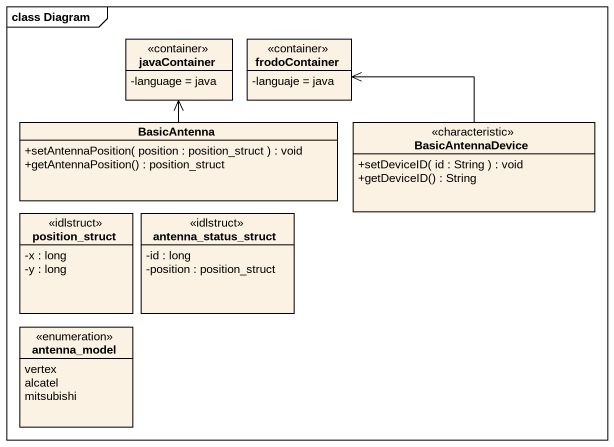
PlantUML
@startuml
mainframe class Diagram
hide circle
hide empty members
skinparam classAttributeIconSize 0
class javaContainer <<container>> {
  -language = java
}
class frodoContainer <<container>> {
  -languaje = java
}
class BasicAntenna {
  +setAntennaPosition( position : position_struct ) : void
  +getAntennaPosition() : position_struct
}
class BasicAntennaDevice <<characteristic>> {
  +setDeviceID( id : String ) : void
  +getDeviceID() : String
}
class position_struct <<idlstruct>> {
  -x : long
  -y : long
}
class antenna_status_struct <<idlstruct>> {
  -id : long
  -position : position_struct
}
enum antenna_model {
  vertex
  alcatel
  mitsubishi
}
BasicAntenna -up-> javaContainer
BasicAntennaDevice -left-> frodoContainer
@enduml
